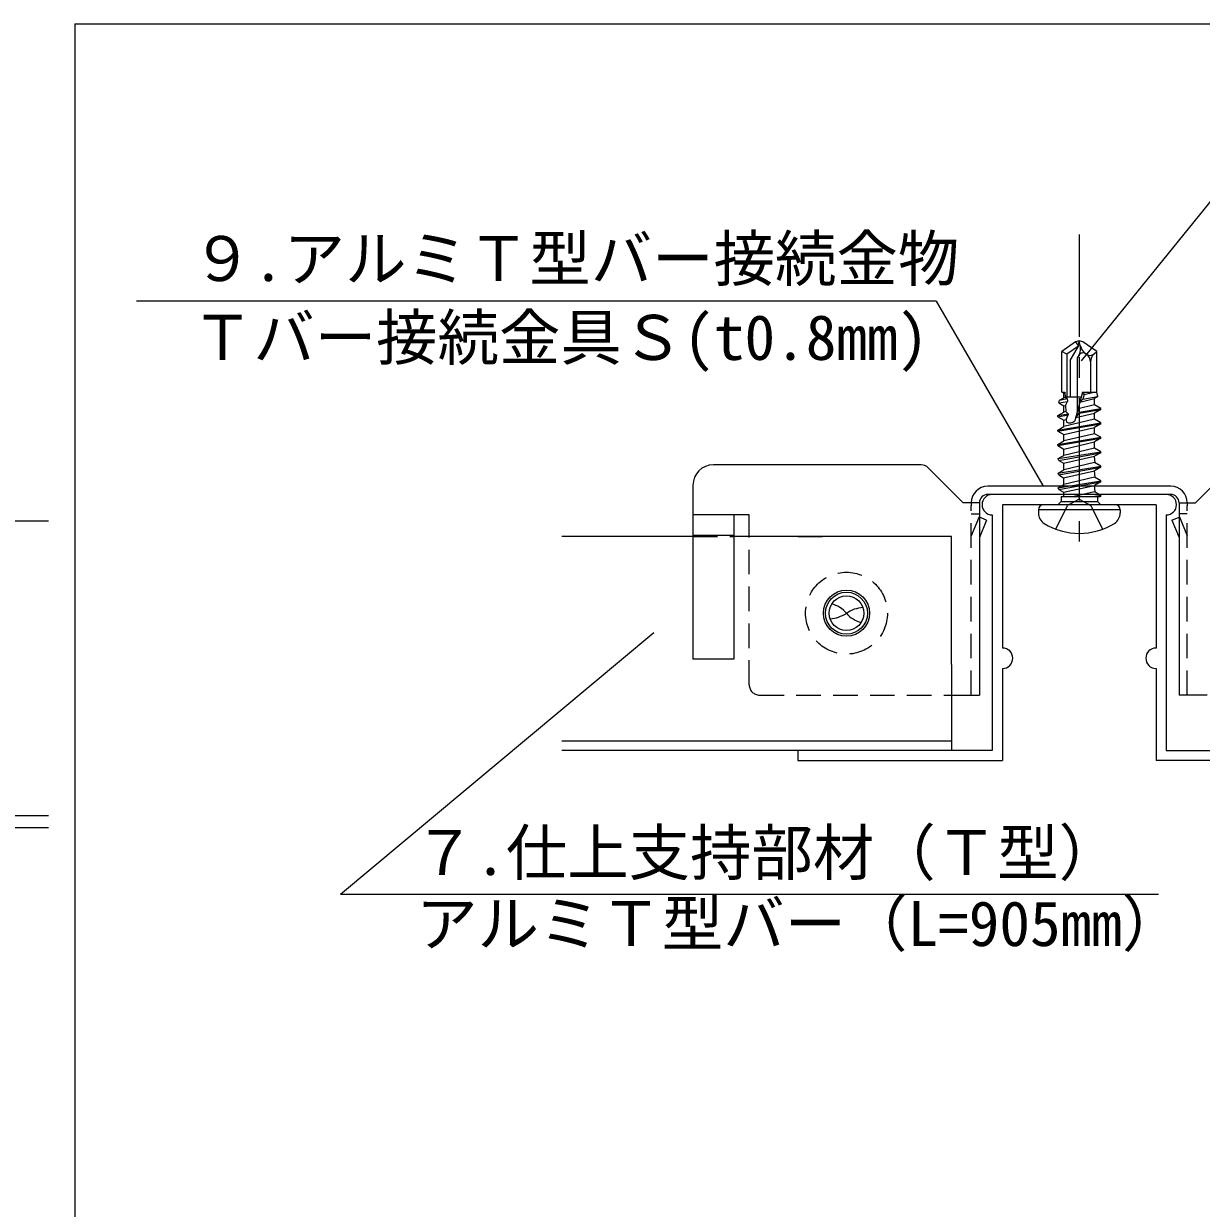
# Model space of a CAD drawing. Units: millimetres on the paper, enlarged 5 times, with parts at other scales. Extents: x -1379 to 1379, y -984 to 973.
# Drawn here: x 721.2 to 1008.9, y 31 to 320.4 of the extents above; entities that cross this region are included whole.
import ezdxf
from ezdxf.enums import TextEntityAlignment as Align

# ---------------------------------------------------------------- set-up
doc = ezdxf.new("R2010")
doc.units = ezdxf.units.MM
doc.header["$LTSCALE"] = 5
for name, pattern in [('CHAIN1', [8, 5, -1, 1, -1]), ('DASHED1', [1.8, 1.2, -0.6]), ('LONG_DASHED1', [7, 6, -1])]:
    doc.linetypes.add(name, pattern=pattern)
for name, color, linetype, lineweight in [('3-0_中心線', 3, 'Continuous', 18), ('3-1_中線', 7, 'Continuous', 18), ('3-2_太線１', 3, 'Continuous', 18), ('3-4_細線', 4, 'Continuous', 9), ('3-6_文字', 3, 'Continuous', 18)]:
    doc.layers.add(name, color=color, linetype=linetype, lineweight=lineweight)
doc.styles.add('ＭＳ ゴシック', font='')
doc.styles.get('ＭＳ ゴシック').set_extended_font_data('MS Gothic')

msp = doc.modelspace()

# ---------------------------------------------------------------- linework, layer by layer
at = {"layer": '3-0_中心線', "color": 4, "linetype": 'CHAIN1', "lineweight": 9}
msp.add_line((979.093, 268.862), (979.093, 191.335), dxfattribs=at)
at = {"layer": '3-1_中線'}
for p, q in [((733.685, 320.35), (733.685, -364.344)), ((940.432, 212.599), (889.718, 212.599)), ((942.2, 211.867), (950.718, 203.349)), ((1015.985, 211.867), (1007.468, 203.349)), ((954.718, 203.349), (950.718, 203.349)), ((1000.343, 205.349), (957.843, 205.349)), ((960.343, 202.849), (960.343, 167.849)), ((997.843, 202.849), (960.343, 202.849)), ((997.843, 202.849), (997.843, 167.849)), ((1003.468, 203.349), (1007.468, 203.349)), ((898.468, 195.099), (898.468, 200.349)), ((956.468, 199.094), (954.718, 199.818)), ((957.843, 200.349), (957.843, 142.849)), ((1000.343, 200.349), (1000.343, 142.849)), ((1001.718, 199.094), (1003.468, 199.818)), ((956.468, 199.094), (954.718, 194.867)), ((1001.718, 199.094), (1003.468, 194.867)), ((960.343, 162.849), (960.343, 140.349)), ((997.843, 162.849), (997.843, 140.349)), ((947.843, 156.349), (954.718, 156.349)), ((1010.343, 156.349), (1003.468, 156.349)), ((957.843, 142.849), (910.343, 142.849)), ((910.343, 142.849), (910.343, 140.349)), ((1000.343, 142.849), (1047.843, 142.849)), ((910.343, 140.349), (960.343, 140.349))]:
    msp.add_line(p, q, dxfattribs=at)
at = {"layer": '3-1_中線', "linetype": 'DASHED1'}
for p, q in [((952.718, 156.349), (952.718, 202.599)), ((1005.468, 156.349), (1005.468, 202.599)), ((952.718, 200.599), (954.718, 200.599)), ((1005.468, 200.599), (1003.468, 200.599)), ((898.468, 158.849), (898.468, 195.099)), ((900.968, 156.349), (947.843, 156.349))]:
    msp.add_line(p, q, dxfattribs=at)
at = {"layer": '3-1_中線'}
for points in [[(894.718, 200.349), (894.718, 165.099), (884.718, 165.099)], [(1047.843, 142.849), (1047.843, 140.349), (997.843, 140.349)]]:
    msp.add_lwpolyline(points, dxfattribs=at)
at = {"layer": '3-1_中線', "linetype": 'DASHED1'}
for points in [[(954.718, 199.818), (954.62, 199.859), (952.718, 195.264)], [(1003.468, 199.818), (1003.565, 199.859), (1005.468, 195.264)]]:
    msp.add_lwpolyline(points, dxfattribs=at)
at = {"layer": '3-1_中線'}
msp.add_circle((922.218, 176.349), 5.625, dxfattribs=at)
for centre, radius, start, end in [((889.718, 207.599), 5, 90, 180), ((940.432, 210.099), 2.5, 45, 90), ((957.843, 202.849), 2.5, 90, 270), ((1000.343, 202.849), 2.5, 270, 90), ((960.343, 165.349), 2.5, 270, 90), ((997.843, 165.349), 2.5, 90, 270)]:
    msp.add_arc(centre, radius, start, end, dxfattribs=at)
at = {"layer": '3-1_中線', "linetype": 'DASHED1'}
msp.add_arc((900.968, 158.849), 2.5, 180, 270, dxfattribs=at)
at = {"layer": '3-2_太線１'}
for p, q in [((978.19, 242.649), (974.843, 240.305)), ((974.843, 230.349), (974.843, 240.305)), ((976.093, 239.654), (974.843, 240.305)), ((978.871, 241.6), (976.093, 239.654)), ((976.843, 238.086), (978.871, 241.6)), ((979.093, 242.849), (978.19, 242.649)), ((978.19, 242.649), (978.871, 241.6)), ((978.871, 241.6), (979.093, 242.849)), ((979.337, 241.746), (979.093, 242.849)), ((982.721, 239.729), (983.343, 240.305)), ((983.343, 230.349), (983.343, 240.305)), ((976.093, 239.654), (976.093, 229.099)), ((976.843, 238.086), (976.843, 229.099)), ((978.967, 239.338), (978.593, 238.69)), ((978.593, 238.69), (978.593, 225.527)), ((980.861, 239.601), (980.69, 239.72)), ((981.843, 237.715), (981.843, 230.349)), ((974.285, 228.385), (975.343, 228.996)), ((974.285, 228.385), (976.137, 228.818)), ((974.843, 230.349), (975.552, 230.349)), ((975.343, 228.996), (975.343, 230.349)), ((975.623, 229.061), (975.343, 228.996)), ((975.552, 230.349), (975.623, 229.061)), ((979.557, 229.099), (975.621, 229.099)), ((976.137, 228.818), (975.623, 229.061)), ((976.137, 228.818), (976.179, 228.06)), ((979.894, 230.349), (978.009, 223.365)), ((979.241, 227.93), (982.843, 228.776)), ((979.241, 227.93), (979.956, 228.659)), ((981.102, 230.349), (979.812, 230.046)), ((980.259, 229.782), (979.812, 230.046)), ((979.894, 230.349), (983.343, 230.349)), ((980.259, 229.782), (979.956, 228.659)), ((979.956, 228.659), (983.656, 229.245)), ((980.259, 229.782), (982.686, 230.349)), ((983.656, 229.245), (982.843, 228.776)), ((982.843, 227.233), (982.843, 228.776)), ((983.656, 229.245), (983.343, 230.349)), ((974.1, 227.731), (974.285, 228.385)), ((974.1, 227.731), (976.179, 228.06)), ((974.1, 227.731), (975.343, 227.013)), ((975.343, 227.013), (975.731, 227.105)), ((975.343, 225.471), (975.343, 227.013)), ((975.731, 227.105), (976.179, 228.06)), ((975.731, 227.105), (975.815, 225.582)), ((982.843, 227.233), (978.796, 226.282)), ((979.093, 225.486), (978.796, 226.282)), ((979.029, 225.225), (984.343, 226.117)), ((984.343, 226.117), (982.843, 225.251)), ((984.343, 226.117), (984.343, 226.367)), ((973.843, 224.604), (975.343, 225.471)), ((973.843, 224.604), (976.347, 225.025)), ((973.843, 224.354), (976.36, 224.777)), ((973.843, 224.354), (973.843, 224.604)), ((973.843, 224.354), (975.343, 223.488)), ((975.815, 225.582), (975.343, 225.471)), ((982.843, 223.708), (975.343, 221.946)), ((975.343, 223.488), (975.923, 223.625)), ((975.343, 221.946), (975.343, 223.488)), ((976.347, 225.025), (975.815, 225.582)), ((975.923, 223.625), (976.36, 224.777)), ((975.923, 223.625), (975.957, 223.01)), ((976.347, 225.025), (976.36, 224.777)), ((978.225, 224.166), (982.843, 225.251)), ((978.225, 224.166), (979.029, 225.225)), ((979.1, 225.487), (979.029, 225.225)), ((982.843, 223.708), (982.843, 225.251)), ((984.343, 222.592), (984.343, 222.842)), ((973.843, 220.829), (984.343, 222.592)), ((973.843, 221.079), (975.343, 221.946)), ((973.843, 220.829), (973.843, 221.079)), ((973.843, 220.829), (975.343, 219.963)), ((975.343, 219.963), (982.843, 221.726)), ((982.843, 220.183), (975.343, 218.421)), ((975.343, 218.421), (975.343, 219.963)), ((984.343, 222.592), (982.843, 221.726)), ((982.843, 220.183), (982.843, 221.726)), ((973.843, 217.304), (984.343, 219.067)), ((973.843, 217.554), (975.343, 218.421)), ((973.843, 217.304), (973.843, 217.554)), ((973.843, 217.304), (975.343, 216.438)), ((975.343, 216.438), (982.843, 218.201)), ((984.343, 219.067), (982.843, 218.201)), ((982.843, 216.658), (982.843, 218.201)), ((984.343, 219.067), (984.343, 219.317)), ((973.965, 214.1), (975.343, 214.896)), ((974.071, 213.648), (984.343, 215.542)), ((975.228, 212.98), (982.843, 214.676)), ((982.843, 216.658), (975.343, 214.896)), ((975.343, 214.896), (975.343, 216.438)), ((984.343, 215.542), (982.843, 214.676)), ((984.343, 215.542), (984.343, 215.792)), ((974.071, 213.648), (973.965, 214.1)), ((973.965, 210.575), (975.343, 211.371)), ((974.071, 213.648), (975.228, 212.98)), ((974.071, 210.123), (984.343, 212.017)), ((982.843, 213.133), (975.343, 211.371)), ((975.343, 211.371), (975.343, 212.98)), ((984.343, 212.017), (982.843, 211.151)), ((984.343, 212.017), (984.343, 212.267)), ((974.071, 210.123), (973.965, 210.575)), ((974.071, 210.123), (975.228, 209.455)), ((974.071, 206.546), (984.343, 208.44)), ((975.228, 209.455), (982.843, 211.151)), ((982.843, 209.556), (975.343, 207.794)), ((975.343, 207.794), (975.343, 209.455)), ((984.343, 208.44), (982.843, 207.574)), ((984.343, 208.44), (984.343, 208.69)), ((973.965, 206.998), (975.343, 207.794)), ((974.071, 206.546), (973.965, 206.998)), ((974.071, 206.546), (975.228, 205.878)), ((975.228, 205.878), (982.843, 207.574)), ((975.343, 204.849), (975.343, 205.878)), ((982.843, 206.031), (977.813, 204.849)), ((984.343, 205.165), (982.843, 206.031)), ((987.843, 202.849), (970.343, 202.849)), ((973.843, 202.849), (974.636, 203.642)), ((974.667, 204.849), (974.636, 203.642)), ((974.636, 203.642), (983.55, 203.642)), ((974.667, 204.849), (984.228, 204.849)), ((982.404, 204.849), (984.343, 205.165)), ((983.518, 204.849), (983.55, 203.642)), ((984.343, 202.849), (983.55, 203.642)), ((983.985, 204.849), (984.343, 204.915)), ((984.343, 204.915), (984.228, 204.849)), ((984.343, 204.915), (984.343, 205.165)), ((898.468, 200.349), (884.718, 200.349)), ((989.093, 201.599), (969.093, 201.599)), ((969.093, 201.599), (969.093, 200.849)), ((989.093, 201.599), (989.093, 200.849)), ((389.077, 198.938), (727.271, 198.938)), ((884.718, 195.099), (852.663, 195.099)), ((894.718, 195.349), (884.718, 195.349)), ((922.843, 195.099), (894.718, 195.099)), ((947.843, 195.099), (922.843, 195.099)), ((947.843, 163.849), (947.843, 195.099)), ((947.843, 163.849), (947.843, 142.849)), ((947.843, 145.099), (852.663, 145.099)), ((947.843, 142.849), (852.663, 142.849)), ((389.077, 126.938), (727.271, 126.938)), ((727.271, 123.938), (389.077, 123.938))]:
    msp.add_line(p, q, dxfattribs=at)
at = {"layer": '3-2_太線１', "linetype": 'LONG_DASHED1'}
for p, q in [((973.343, 196.9), (976.23, 202.692)), ((979.093, 204.214), (976.23, 202.692)), ((979.093, 204.214), (981.955, 202.692)), ((984.843, 196.9), (981.955, 202.692))]:
    msp.add_line(p, q, dxfattribs=at)
at = {"layer": '3-2_太線１', "linetype": 'DASHED1'}
for p, q in [((884.718, 195.099), (894.718, 195.099)), ((910.343, 195.099), (919.093, 195.099))]:
    msp.add_line(p, q, dxfattribs=at)
at = {"layer": '3-2_太線１'}
for points in [[(983.343, 240.305), (979.995, 242.649), (979.093, 242.849)], [(979.093, 225.486), (984.343, 226.367), (982.843, 227.233)], [(973.843, 221.079), (984.343, 222.842), (982.843, 223.708)], [(973.843, 217.554), (984.343, 219.317), (982.843, 220.183)], [(973.965, 214.1), (984.343, 215.792), (982.843, 216.658)], [(982.951, 213.07), (982.843, 214.624), (982.843, 214.676)], [(973.965, 210.575), (984.343, 212.267), (982.843, 213.133)], [(973.965, 206.998), (984.343, 208.69), (982.843, 209.556)], [(982.951, 209.545), (982.843, 211.099), (982.843, 211.151)], [(982.951, 205.968), (982.843, 207.522), (982.843, 207.574)]]:
    msp.add_lwpolyline(points, dxfattribs=at)
for centre, radius, start, end in [((976.057, 241.018), 3.36, 329.99998, 12.5), ((982.618, 242.473), 3.36, 192.5, 235), ((980.004, 238.739), 1.197, 54.99998, 149.99998), ((981.712, 240.817), 1.484, 235, 312.84566), ((979.54, 237.715), 2.302, 0, 54.99998), ((984.589, 237.715), 2.746, 132.84566, 180), ((976.718, 224.724), 1.875, 246.07925, 313.5446), ((970.343, 201.599), 1.25, 90, 180), ((987.843, 201.599), 1.25, 0, 90), ((972.093, 200.849), 3, 180, 238.10921), ((986.093, 200.849), 3, 301.89078, 0), ((979.093, 212.099), 16.25, 238.10921, 301.89078)]:
    msp.add_arc(centre, radius, start, end, dxfattribs=at)
at = {"layer": '3-4_細線'}
for p, q in [((944.114, 252.542), (748.809, 252.542)), ((944.114, 252.542), (970.223, 207.523)), ((798.642, 107.739), (875.145, 171.599)), ((798.642, 107.739), (998.437, 107.739))]:
    msp.add_line(p, q, dxfattribs=at)
msp.add_lwpolyline([(1198.782, 282.723), (1015.774, 282.723), (979.592, 237.97)], dxfattribs=at)
at = {"layer": '3-6_文字', "color": 7}
for p, q in [((733.685, 320.35), (1363.235, 320.35)), ((884.718, 207.599), (884.718, 165.099)), ((1001.468, 207.349), (956.718, 207.349)), ((952.718, 203.349), (952.718, 202.599)), ((954.718, 203.349), (954.718, 156.349)), ((1001.468, 205.349), (956.718, 205.349)), ((1000.843, 205.349), (957.343, 205.349)), ((1003.468, 203.349), (1003.468, 156.349)), ((1005.468, 203.349), (1005.468, 202.599))]:
    msp.add_line(p, q, dxfattribs=at)
at = {"layer": '3-6_文字', "linetype": 'DASHED1'}
msp.add_circle((922.218, 176.349), 10, dxfattribs=at)
at = {"layer": '3-6_文字'}
for radius in [5.128, 4.25]:
    msp.add_circle((922.218, 176.349), radius, dxfattribs=at)
at = {"layer": '3-6_文字', "color": 7}
for centre, radius, start, end in [((956.718, 203.349), 4, 90, 180), ((1001.468, 203.349), 4, 0, 90), ((956.718, 203.349), 2, 90, 180), ((1001.468, 203.349), 2, 0, 90)]:
    msp.add_arc(centre, radius, start, end, dxfattribs=at)
at = {"layer": '3-6_文字'}
for centre, radius, start, end in [((916.972, 171.957), 6.842, 39.93987, 76.12868), ((926.858, 169.37), 8.381, 94.24673, 123.62148), ((917.577, 183.328), 8.381, 274.24675, 303.62149), ((927.463, 180.741), 6.842, 219.93982, 256.12863)]:
    msp.add_arc(centre, radius, start, end, dxfattribs=at)

# ---------------------------------------------------------------- texts
at = {"layer": '3-6_文字', "color": 7, "style": 'ＭＳ ゴシック'}
for s, p in [('９.アルミＴ型バー接続金物', (762.246, 254.182)), ('Ｔバー接続金具Ｓ(t0.8mm)', (762.313, 234.918)), ('７.仕上支持部材（Ｔ型）', (816.517, 109.077)), ('アルミＴ型バー（L=905mm）', (817.091, 91.741))]:
    msp.add_text(s, height=11, dxfattribs=at).set_placement(p, align=Align.BOTTOM_LEFT)

doc.saveas('drawing.dxf')
